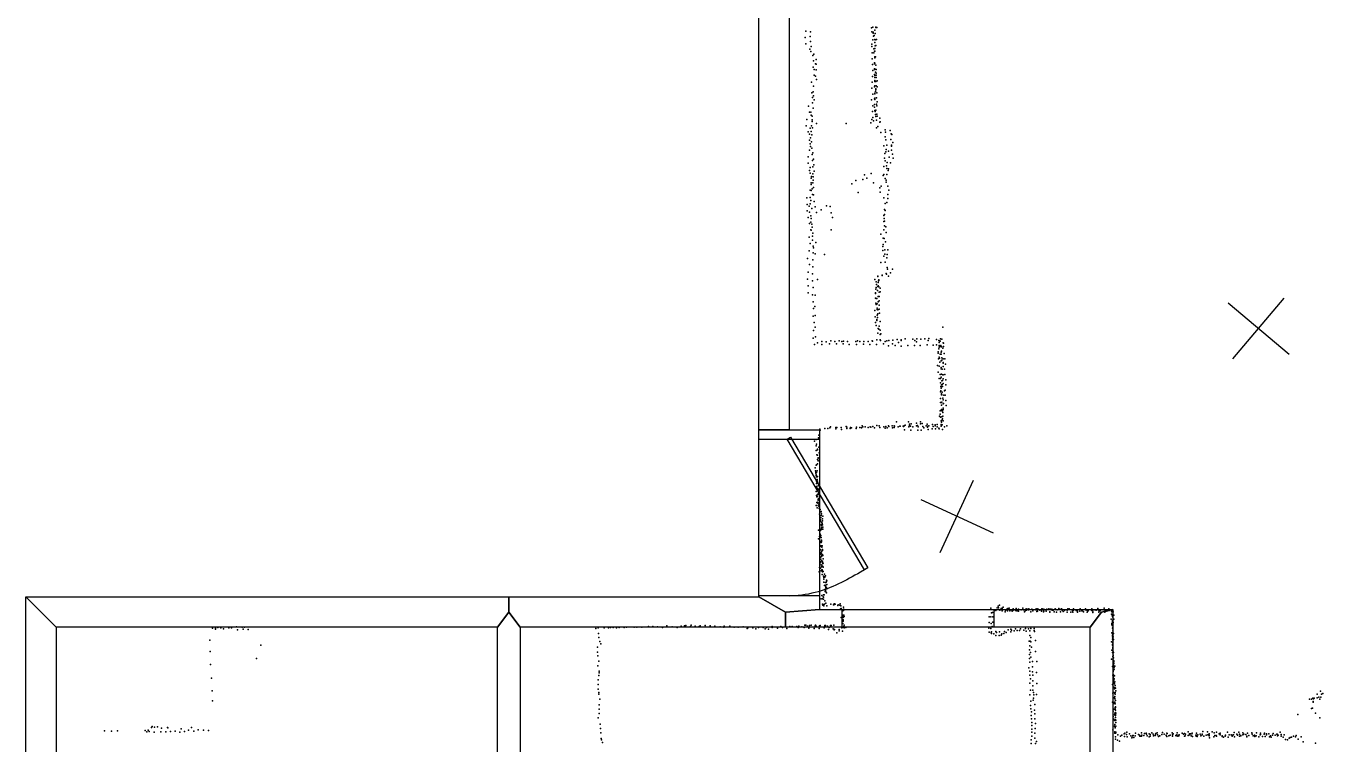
# Model space of a CAD drawing. Header units: millimetres. Extents: x -6189 to 5556, y -1270 to 18599.
# Drawn here: x -6052 to 465, y 11389 to 14996 of the extents above; entities that cross this region are included whole.
import ezdxf

# ---------------------------------------------------------------- set-up
doc = ezdxf.new("R2010")
doc.units = ezdxf.units.MM
for name, color, linetype in [('DOORS', 7, 'Continuous'), ('P', 9, 'Continuous'), ('PANOS', 10, 'Continuous'), ('ROOMS', 1, 'Continuous'), ('WALLS', 3, 'Continuous')]:
    doc.layers.add(name, color=color, linetype=linetype)

# ---------------------------------------------------------------- blocks, each defined once
blk = doc.blocks.new('1-Standard_3D')
for points in [[(-403.982, 5.64828), (253.382, 394.931), (263.573, 377.722), (-393.791, -11.5606), (-403.982, 5.64828)], [(263.573, 377.722), (275.367, 357.142), (283.15, 343.495), (290.844, 329.879), (298.429, 316.269), (305.882, 302.642), (313.184, 288.973), (320.313, 275.239), (327.249, 261.416), (333.971, 247.479), (340.456, 233.405), (346.686, 219.17), (352.638, 204.75), (358.291, 190.121), (363.626, 175.258), (368.62, 160.139), (373.253, 144.738), (377.503, 129.032), (381.351, 112.998), (384.774, 96.6102), (387.752, 79.8457), (390.265, 62.6802), (392.29, 45.0899), (393.807, 27.0508), (395.085, -0.90191)]]:
    blk.add_lwpolyline(points)

msp = doc.modelspace()

# ---------------------------------------------------------------- linework, layer by layer
at = {"layer": 'DOORS'}
for points in [[(-2063.75, 12921.17), (-2063.75, 12133.77), (-2368.55, 12133.77), (-2368.55, 12921.17), (-2063.75, 12921.17)], [(-1950.06, 12065), (-1188.06, 12065), (-1188.06, 11976.1), (-1950.06, 11976.1), (-1950.06, 12065)]]:
    msp.add_lwpolyline(points, dxfattribs=at)
at = {"layer": 'P'}
for p in [(-1797, 14991), (-1782, 14990), (-2136, 14938), (-2133, 14971), (-2111, 14943), (-2110, 14967), (-1803, 14987), (-1802, 14967), (-1797, 14926), (-1795, 14966), (-1795, 14960), (-1793, 14945), (-1790, 14948), (-1786, 14976), (-1786, 14929), (-1785, 14959), (-1785, 14927), (-1782, 14989), (-1778, 14928), (-1777, 14988), (-2134, 14907), (-2113, 14880), (-2109, 14918), (-2108, 14868), (-2107, 14894), (-1801, 14905), (-1801, 14893), (-1800, 14862), (-1792, 14882), (-1791, 14862), (-1789, 14869), (-1788, 14870), (-1787, 14914), (-1787, 14884), (-1786, 14869), (-1785, 14896), (-1782, 14899), (-2098, 14848), (-2095, 14821), (-2093, 14854), (-2085, 14806), (-2082, 14828), (-2081, 14804), (-1800, 14832), (-1798, 14802), (-1789, 14811), (-1788, 14807), (-1787, 14841), (-1787, 14837), (-1786, 14839), (-1786, 14810), (-1784, 14841), (-1781, 14800), (-2097, 14790), (-2092, 14749), (-2091, 14777), (-2085, 14745), (-2082, 14776), (-1799, 14743), (-1797, 14772), (-1788, 14781), (-1788, 14777), (-1788, 14753), (-1787, 14748), (-1787, 14737), (-1785, 14779), (-1784, 14764), (-1780, 14750), (-1779, 14778), (-1779, 14759), (-1779, 14737), (-2105, 14714), (-2096, 14666), (-2095, 14694), (-2079, 14728), (-1801, 14684), (-1800, 14714), (-1789, 14690), (-1787, 14718), (-1786, 14722), (-1786, 14696), (-1784, 14667), (-1782, 14680), (-1782, 14676), (-1781, 14717), (-1779, 14696), (-1775, 14720), (-1775, 14690), (-2103, 14660), (-2100, 14637), (-2099, 14610), (-2094, 14646), (-2091, 14625), (-1803, 14626), (-1797, 14654), (-1789, 14631), (-1789, 14602), (-1787, 14655), (-1786, 14659), (-1786, 14633), (-1786, 14627), (-1778, 14636), (-1778, 14603), (-1777, 14661), (-1775, 14615), (-2119, 14594), (-2115, 14563), (-2108, 14564), (-2107, 14549), (-2102, 14544), (-2097, 14584), (-1798, 14566), (-1797, 14537), (-1796, 14595), (-1788, 14588), (-1786, 14572), (-1785, 14566), (-1783, 14552), (-1782, 14573), (-1782, 14541), (-1781, 14574), (-1777, 14595), (-1776, 14554), (-1774, 14544), (-1762, 14534), (-2131, 14495), (-2128, 14527), (-2112, 14483), (-2105, 14495), (-2102, 14525), (-2101, 14516), (-2100, 14484), (-2080, 14507), (-1931, 14507), (-1806, 14510), (-1802, 14527), (-1794, 14520), (-1778, 14523), (-1778, 14485), (-1771, 14492), (-1762, 14513), (-1759, 14514), (-1734, 14474), (-1709, 14471), (-2121, 14465), (-2115, 14453), (-2114, 14422), (-2111, 14405), (-2110, 14434), (-2107, 14466), (-2104, 14415), (-2103, 14449), (-1756, 14462), (-1735, 14439), (-1733, 14463), (-1731, 14425), (-1706, 14426), (-1704, 14455), (-1701, 14451), (-1696, 14411), (-2121, 14339), (-2115, 14373), (-2109, 14391), (-2103, 14383), (-2102, 14351), (-2098, 14359), (-1742, 14395), (-1736, 14356), (-1731, 14364), (-1729, 14376), (-1726, 14398), (-1718, 14367), (-1714, 14338), (-1702, 14397), (-1702, 14392), (-1702, 14372), (-1698, 14352), (-2122, 14307), (-2112, 14285), (-2100, 14321), (-2098, 14289), (-2094, 14328), (-2093, 14298), (-1741, 14290), (-1738, 14333), (-1734, 14319), (-1728, 14294), (-1726, 14281), (-1724, 14311), (-1718, 14279), (-1707, 14309), (-1695, 14332), (-2115, 14270), (-2112, 14257), (-2107, 14208), (-2106, 14231), (-2105, 14241), (-2098, 14253), (-2098, 14208), (-2096, 14238), (-2096, 14221), (-2092, 14267), (-1882, 14220), (-1846, 14225), (-1839, 14248), (-1827, 14231), (-1805, 14256), (-1793, 14208), (-1745, 14245), (-1742, 14251), (-1734, 14230), (-1730, 14222), (-1730, 14211), (-1726, 14251), (-1720, 14271), (-2112, 14172), (-2107, 14200), (-2106, 14169), (-2101, 14179), (-2099, 14149), (-2095, 14185), (-2095, 14148), (-1902, 14204), (-1870, 14160), (-1761, 14184), (-1759, 14161), (-1754, 14191), (-1721, 14191), (-1721, 14150), (-1716, 14171), (-2129, 14133), (-2127, 14100), (-2116, 14091), (-2111, 14135), (-2111, 14103), (-2108, 14120), (-2103, 14079), (-2092, 14115), (-2086, 14087), (-2029, 14092), (-2011, 14090), (-1741, 14133), (-1734, 14105), (-1727, 14110), (-1721, 14130), (-2126, 14067), (-2122, 14035), (-2114, 14061), (-2108, 14043), (-2106, 14030), (-2080, 14059), (-2056, 14072), (-2006, 14058), (-1999, 14034), (-1742, 14045), (-1741, 14014), (-1740, 14030), (-1738, 14075), (-1738, 14049), (-1738, 14016), (-1734, 14069), (-2114, 14004), (-2108, 14011), (-2108, 13972), (-2106, 13971), (-2103, 14000), (-2101, 13985), (-2098, 13956), (-2006, 13972), (-1756, 13951), (-1741, 13972), (-1738, 13992), (-1732, 13988), (-1729, 13959), (-2116, 13936), (-2111, 13903), (-2100, 13920), (-2099, 13940), (-2096, 13890), (-2083, 13909), (-1746, 13889), (-1745, 13931), (-1744, 13898), (-1739, 13928), (-1733, 13912), (-2124, 13829), (-2116, 13867), (-2098, 13821), (-2097, 13856), (-2094, 13881), (-2087, 13851), (-2040, 13849), (-1747, 13869), (-1742, 13840), (-1737, 13850), (-1736, 13871), (-1727, 13832), (-1724, 13848), (-1721, 13871), (-2121, 13760), (-2114, 13798), (-2100, 13751), (-2098, 13786), (-1757, 13808), (-1734, 13810), (-1729, 13753), (-1724, 13783), (-1723, 13775), (-1708, 13757), (-1698, 13774), (-2124, 13724), (-2121, 13691), (-2099, 13716), (-2074, 13723), (-1787, 13723), (-1779, 13711), (-1778, 13698), (-1772, 13740), (-1771, 13737), (-1771, 13688), (-1770, 13707), (-1770, 13691), (-1768, 13716), (-1767, 13686), (-1766, 13721), (-1766, 13718), (-1750, 13743), (-1749, 13744), (-1728, 13750), (-1718, 13739), (-2121, 13656), (-2100, 13646), (-2097, 13683), (-2086, 13644), (-1784, 13652), (-1784, 13629), (-1783, 13656), (-1781, 13674), (-1780, 13683), (-1780, 13627), (-1776, 13628), (-1773, 13668), (-1770, 13638), (-1764, 13659), (-1764, 13638), (-1760, 13680), (-1760, 13660), (-2097, 13611), (-2095, 13577), (-2088, 13587), (-1787, 13567), (-1782, 13604), (-1780, 13597), (-1775, 13600), (-1774, 13579), (-1774, 13572), (-1772, 13570), (-1769, 13610), (-1765, 13594), (-1764, 13616), (-1764, 13574), (-2097, 13538), (-2092, 13507), (-2086, 13542), (-1785, 13535), (-1783, 13506), (-1780, 13492), (-1776, 13521), (-1776, 13517), (-1775, 13544), (-1773, 13531), (-1771, 13550), (-1763, 13553), (-1759, 13512), (-2096, 13428), (-2095, 13466), (-2087, 13484), (-2085, 13435), (-1772, 13453), (-1770, 13477), (-1766, 13473), (-1764, 13489), (-1760, 13468), (-1759, 13447), (-1757, 13450), (-1515, 13426), (-1445, 13483), (-2089, 13397), (-2075, 13404), (-2052, 13412), (-2052, 13397), (-2031, 13410), (-2015, 13399), (-2007, 13414), (-1988, 13411), (-1979, 13400), (-1965, 13415), (-1952, 13412), (-1946, 13400), (-1944, 13413), (-1924, 13411), (-1915, 13396), (-1882, 13412), (-1879, 13397), (-1874, 13414), (-1862, 13411), (-1844, 13398), (-1841, 13411), (-1820, 13412), (-1812, 13397), (-1800, 13414), (-1799, 13413), (-1778, 13397), (-1776, 13420), (-1759, 13419), (-1758, 13416), (-1743, 13400), (-1734, 13411), (-1727, 13415), (-1718, 13390), (-1717, 13417), (-1698, 13400), (-1696, 13418), (-1684, 13392), (-1675, 13421), (-1668, 13406), (-1655, 13420), (-1655, 13417), (-1655, 13387), (-1634, 13424), (-1620, 13391), (-1595, 13423), (-1588, 13392), (-1586, 13417), (-1578, 13410), (-1575, 13425), (-1558, 13391), (-1555, 13423), (-1536, 13424), (-1523, 13394), (-1519, 13417), (-1494, 13393), (-1477, 13421), (-1476, 13395), (-1465, 13416), (-1465, 13374), (-1463, 13407), (-1463, 13391), (-1463, 13382), (-1460, 13414), (-1459, 13413), (-1456, 13424), (-1456, 13386), (-1455, 13392), (-1452, 13385), (-1451, 13363), (-1450, 13423), (-1445, 13377), (-1443, 13405), (-1442, 13403), (-1442, 13386), (-1469, 13352), (-1468, 13359), (-1466, 13325), (-1463, 13333), (-1461, 13328), (-1460, 13307), (-1458, 13348), (-1454, 13357), (-1454, 13348), (-1454, 13314), (-1450, 13329), (-1450, 13317), (-1444, 13325), (-1444, 13305), (-1443, 13302), (-1438, 13351), (-1435, 13324), (-1432, 13298), (-1472, 13291), (-1468, 13258), (-1463, 13288), (-1458, 13245), (-1454, 13280), (-1453, 13274), (-1453, 13232), (-1452, 13247), (-1448, 13272), (-1445, 13244), (-1443, 13285), (-1443, 13244), (-1437, 13272), (-1434, 13246), (-1463, 13226), (-1457, 13225), (-1456, 13204), (-1455, 13185), (-1454, 13184), (-1453, 13176), (-1452, 13193), (-1450, 13214), (-1449, 13195), (-1447, 13215), (-1446, 13185), (-1444, 13201), (-1443, 13223), (-1433, 13167), (-1430, 13219), (-1430, 13193), (-1457, 13125), (-1456, 13159), (-1456, 13125), (-1456, 13104), (-1455, 13164), (-1452, 13148), (-1452, 13144), (-1452, 13104), (-1450, 13143), (-1450, 13106), (-1448, 13156), (-1445, 13127), (-1444, 13119), (-1440, 13141), (-1437, 13163), (-1433, 13141), (-1430, 13115), (-1462, 13037), (-1459, 13047), (-1458, 13063), (-1455, 13065), (-1452, 13092), (-1452, 13070), (-1450, 13063), (-1446, 13063), (-1445, 13055), (-1445, 13036), (-1444, 13098), (-1444, 13069), (-1443, 13076), (-1441, 13099), (-1428, 13089), (-2063, 12971), (-2037, 12974), (-2023, 12974), (-2012, 12978), (-2009, 12982), (-1982, 12980), (-1982, 12972), (-1977, 12980), (-1955, 12979), (-1954, 12969), (-1930, 12985), (-1928, 12981), (-1927, 12975), (-1911, 12975), (-1908, 12979), (-1904, 12978), (-1881, 12975), (-1878, 12981), (-1862, 12979), (-1853, 12977), (-1851, 12987), (-1846, 12983), (-1835, 12982), (-1820, 12980), (-1810, 12982), (-1807, 12981), (-1796, 12984), (-1789, 12978), (-1776, 12990), (-1764, 12988), (-1762, 12980), (-1741, 12983), (-1734, 12976), (-1731, 12984), (-1725, 12978), (-1718, 12987), (-1716, 12984), (-1700, 12988), (-1698, 12978), (-1689, 12988), (-1689, 12980), (-1689, 12979), (-1687, 12986), (-1678, 13008), (-1670, 12982), (-1661, 12986), (-1660, 12986), (-1644, 12986), (-1642, 12985), (-1639, 12987), (-1634, 12991), (-1617, 13008), (-1615, 12982), (-1613, 12996), (-1613, 12990), (-1608, 12986), (-1604, 12997), (-1596, 12982), (-1577, 13001), (-1577, 12987), (-1572, 12990), (-1568, 12983), (-1557, 13007), (-1557, 12998), (-1548, 12999), (-1546, 12985), (-1541, 12978), (-1528, 12987), (-1523, 12996), (-1522, 12981), (-1520, 12986), (-1518, 12969), (-1515, 12987), (-1499, 12973), (-1497, 12995), (-1493, 12985), (-1484, 12992), (-1483, 12991), (-1483, 12987), (-1482, 12972), (-1474, 12994), (-1474, 12983), (-1465, 12976), (-1464, 12972), (-1457, 13031), (-1454, 13013), (-1454, 12987), (-1453, 12995), (-1453, 12986), (-1451, 13006), (-1450, 13032), (-1449, 12992), (-1448, 13018), (-1447, 13022), (-1447, 12970), (-1444, 13013), (-1436, 12983), (-1425, 12988), (-2090, 12911), (-2082, 12919), (-2070, 12927), (-2068, 12941), (-2061, 12965), (-1638, 12968), (-1606, 12966), (-1571, 12965), (-1554, 12966), (-2082, 12887), (-2081, 12864), (-2080, 12896), (-2078, 12842), (-2075, 12867), (-2075, 12841), (-2074, 12871), (-2068, 12881), (-2066, 12852), (-2086, 12776), (-2082, 12790), (-2079, 12792), (-2075, 12797), (-2074, 12819), (-2072, 12811), (-2071, 12827), (-2066, 12823), (-2085, 12762), (-2083, 12755), (-2083, 12749), (-2082, 12742), (-2082, 12738), (-2080, 12753), (-2080, 12732), (-2080, 12710), (-2077, 12731), (-2076, 12762), (-2076, 12718), (-2074, 12733), (-2074, 12709), (-2081, 12657), (-2080, 12683), (-2080, 12678), (-2079, 12698), (-2078, 12706), (-2077, 12703), (-2074, 12665), (-2073, 12701), (-2073, 12673), (-2073, 12644), (-2072, 12686), (-2071, 12665), (-2069, 12643), (-2068, 12668), (-2081, 12587), (-2080, 12638), (-2078, 12631), (-2078, 12602), (-2078, 12588), (-2075, 12632), (-2074, 12642), (-2073, 12604), (-2073, 12599), (-2072, 12614), (-2071, 12617), (-2070, 12642), (-2070, 12622), (-2068, 12591), (-2068, 12584), (-2067, 12599), (-2066, 12618), (-2064, 12578), (-2076, 12576), (-2067, 12573), (-2065, 12544), (-2063, 12568), (-2063, 12565), (-2063, 12554), (-2062, 12568), (-2060, 12527), (-2060, 12517), (-2060, 12513), (-2059, 12515), (-2058, 12527), (-2057, 12555), (-2056, 12557), (-2056, 12537), (-2054, 12545), (-2050, 12521), (-2047, 12533), (-2069, 12463), (-2062, 12508), (-2059, 12463), (-2059, 12461), (-2057, 12467), (-2056, 12490), (-2056, 12469), (-2055, 12503), (-2055, 12476), (-2054, 12485), (-2051, 12498), (-2051, 12495), (-2051, 12468), (-2049, 12511), (-2049, 12490), (-2048, 12479), (-2048, 12469), (-2070, 12420), (-2064, 12431), (-2063, 12446), (-2062, 12442), (-2062, 12436), (-2062, 12432), (-2060, 12435), (-2060, 12385), (-2059, 12383), (-2058, 12437), (-2057, 12426), (-2057, 12407), (-2057, 12401), (-2057, 12385), (-2055, 12413), (-2055, 12408), (-2055, 12405), (-2054, 12407), (-2051, 12384), (-2062, 12342), (-2059, 12365), (-2059, 12328), (-2058, 12349), (-2057, 12347), (-2055, 12332), (-2054, 12355), (-2053, 12379), (-2053, 12378), (-2053, 12338), (-2051, 12361), (-2050, 12367), (-2050, 12341), (-2049, 12361), (-2047, 12336), (-2046, 12319), (-2066, 12254), (-2065, 12276), (-2062, 12299), (-2060, 12273), (-2058, 12317), (-2058, 12305), (-2056, 12290), (-2056, 12260), (-2055, 12279), (-2054, 12309), (-2053, 12264), (-2052, 12287), (-2051, 12265), (-2050, 12308), (-2050, 12300), (-2049, 12254), (-2048, 12296), (-2048, 12258), (-2047, 12281), (-2046, 12298), (-2046, 12277), (-2046, 12256), (-2051, 12240), (-2045, 12232), (-2043, 12226), (-2043, 12217), (-2043, 12202), (-2040, 12229), (-2039, 12243), (-2038, 12228), (-2036, 12233), (-2036, 12188), (-2035, 12234), (-2035, 12201), (-2035, 12200), (-2031, 12202), (-2030, 12212), (-2028, 12209), (-2027, 12190), (-2053, 12135), (-2046, 12129), (-2044, 12139), (-2044, 12127), (-2041, 12138), (-2040, 12185), (-2037, 12166), (-2036, 12155), (-2034, 12186), (-2034, 12160), (-2032, 12179), (-2032, 12173), (-2031, 12170), (-2031, 12152), (-2029, 12174), (-2029, 12148), (-2027, 12169), (-2056, 12118), (-2049, 12118), (-2049, 12091), (-2047, 12086), (-2045, 12117), (-2045, 12090), (-2043, 12083), (-2040, 12091), (-2038, 12108), (-2033, 12096), (-2028, 12083), (-2008, 12092), (-1995, 12089), (-1993, 12092), (-1989, 12093), (-1989, 12090), (-1986, 12091), (-1973, 12085), (-1971, 12089), (-1962, 12086), (-1961, 12093), (-1959, 12068), (-1957, 12084), (-1957, 12084), (-1955, 12070), (-1948, 12059), (-1946, 12060), (-1944, 12076), (-1944, 12067), (-1941, 12065), (-1940, 12063), (-1203, 12072), (-1189, 12064), (-1185, 12060), (-1179, 12060), (-1172, 12074), (-1167, 12082), (-1165, 12073), (-1161, 12086), (-1158, 12064), (-1158, 12061), (-1152, 12070), (-1149, 12069), (-1147, 12071), (-1147, 12067), (-1146, 12059), (-1141, 12076), (-1130, 12061), (-1127, 12063), (-1121, 12068), (-1120, 12059), (-1118, 12070), (-1117, 12070), (-1112, 12071), (-1108, 12058), (-1102, 12063), (-1096, 12057), (-1093, 12060), (-1091, 12069), (-1090, 12063), (-1080, 12060), (-1077, 12070), (-1075, 12064), (-1073, 12059), (-1072, 12063), (-1068, 12058), (-1065, 12066), (-1052, 12064), (-1043, 12071), (-1040, 12063), (-1031, 12059), (-1027, 12069), (-1026, 12069), (-1025, 12061), (-1024, 12065), (-1018, 12066), (-1014, 12064), (-1012, 12068), (-998, 12066), (-993, 12059), (-978, 12063), (-976, 12069), (-971, 12064), (-968, 12068), (-967, 12068), (-957, 12062), (-948, 12068), (-945, 12069), (-943, 12064), (-937, 12067), (-937, 12057), (-927, 12064), (-922, 12067), (-912, 12069), (-912, 12066), (-904, 12067), (-897, 12066), (-896, 12061), (-890, 12062), (-881, 12068), (-878, 12066), (-871, 12063), (-862, 12070), (-856, 12065), (-848, 12068), (-847, 12067), (-845, 12062), (-834, 12062), (-834, 12060), (-832, 12063), (-820, 12061), (-817, 12068), (-810, 12068), (-794, 12059), (-789, 12062), (-788, 12068), (-788, 12065), (-775, 12060), (-772, 12060), (-768, 12064), (-757, 12065), (-755, 12069), (-746, 12059), (-743, 12058), (-728, 12068), (-724, 12061), (-722, 12064), (-717, 12059), (-714, 12059), (-698, 12062), (-697, 12060), (-696, 12068), (-691, 12057), (-681, 12064), (-675, 12061), (-666, 12070), (-665, 12063), (-655, 12059), (-654, 12058), (-651, 12063), (-640, 12064), (-634, 12071), (-631, 12057), (-628, 12063), (-611, 12068), (-611, 12063), (-609, 12060), (-601, 12064), (-598, 12057), (-597, 12060), (-596, 12060), (-593, 12059), (-1955, 12025), (-1948, 12036), (-1948, 11994), (-1947, 12031), (-1946, 12027), (-1946, 12024), (-1946, 12006), (-1945, 12035), (-1945, 12013), (-1945, 12011), (-1943, 12037), (-1940, 12029), (-1212, 12028), (-1212, 12000), (-1204, 12028), (-1202, 11995), (-1201, 12048), (-1196, 12050), (-1193, 12028), (-1193, 12001), (-1131, 12053), (-1065, 12056), (-1034, 12053), (-1002, 12054), (-973, 12055), (-969, 12056), (-949, 12056), (-939, 12054), (-926, 12056), (-907, 12054), (-907, 12052), (-886, 12053), (-874, 12052), (-853, 12053), (-841, 12055), (-821, 12052), (-801, 12051), (-791, 12051), (-769, 12051), (-768, 12056), (-756, 12056), (-738, 12053), (-720, 12052), (-692, 12050), (-661, 12052), (-659, 12056), (-631, 12051), (-621, 12056), (-599, 12016), (-597, 12041), (-596, 12053), (-596, 11994), (-594, 12033), (-593, 12034), (-592, 12010), (-592, 12005), (-592, 12002), (-590, 12026), (-590, 12026), (-589, 12053), (-589, 11999), (-586, 12036), (-585, 12016), (-5114, 11971), (-5100, 11971), (-5100, 11966), (-5088, 11975), (-5073, 11972), (-5059, 11967), (-5032, 11973), (-5019, 11973), (-4993, 11978), (-4988, 11962), (-4966, 11976), (-4961, 11966), (-4953, 11977), (-4935, 11965), (-3188, 11969), (-3177, 11972), (-3175, 11944), (-3146, 11972), (-3124, 11973), (-3115, 11975), (-3101, 11974), (-3084, 11972), (-3071, 11974), (-3046, 11975), (-3034, 11977), (-2995, 11976), (-2982, 11976), (-2958, 11976), (-2924, 11979), (-2902, 11979), (-2879, 11978), (-2854, 11975), (-2832, 11983), (-2805, 11978), (-2780, 11974), (-2760, 11981), (-2743, 11983), (-2736, 11985), (-2713, 11980), (-2709, 11986), (-2689, 11982), (-2669, 11979), (-2664, 11983), (-2639, 11985), (-2614, 11983), (-2590, 11982), (-2564, 11978), (-2546, 11976), (-2543, 11981), (-2515, 11982), (-2493, 11977), (-2473, 11977), (-2448, 11978), (-2428, 11969), (-2424, 11973), (-2400, 11973), (-2384, 11968), (-2371, 11974), (-2348, 11975), (-2338, 11968), (-2330, 11974), (-2320, 11966), (-2303, 11980), (-2303, 11974), (-2275, 11971), (-2259, 11980), (-2251, 11975), (-2228, 11970), (-2214, 11979), (-2202, 11980), (-2178, 11979), (-2172, 11974), (-2169, 11981), (-2154, 11978), (-2142, 11975), (-2138, 11986), (-2134, 11987), (-2125, 11981), (-2118, 11971), (-2114, 11984), (-2106, 11987), (-2092, 11969), (-2087, 11983), (-2084, 11986), (-2081, 11982), (-2067, 11969), (-2065, 11983), (-2061, 11984), (-2041, 11973), (-2038, 11982), (-2037, 11984), (-2035, 11985), (-2025, 11981), (-2019, 11964), (-2016, 11975), (-2010, 11985), (-2006, 11985), (-1996, 11967), (-1992, 11986), (-1991, 11962), (-1989, 11964), (-1978, 11947), (-1966, 11957), (-1965, 11965), (-1952, 11972), (-1949, 11956), (-1947, 11977), (-1943, 11980), (-1941, 11973), (-1940, 11986), (-1933, 11975), (-1214, 11971), (-1212, 11951), (-1203, 11970), (-1202, 11947), (-1201, 11944), (-1200, 11952), (-1197, 11980), (-1188, 11943), (-1178, 11954), (-1178, 11934), (-1175, 11950), (-1162, 11935), (-1160, 11952), (-1151, 11936), (-1148, 11942), (-1139, 11944), (-1135, 11954), (-1126, 11950), (-1116, 11962), (-1104, 11952), (-1103, 11966), (-1100, 11961), (-1087, 11957), (-1079, 11967), (-1071, 11959), (-1060, 11960), (-1055, 11968), (-1038, 11961), (-1030, 11969), (-1026, 11956), (-1015, 11967), (-1007, 11958), (-1007, 11935), (-1003, 11970), (-986, 11970), (-986, 11959), (-985, 11955), (-596, 11990), (-595, 11948), (-594, 11985), (-592, 11985), (-592, 11971), (-592, 11950), (-592, 11943), (-592, 11935), (-592, 11928), (-591, 11961), (-590, 11974), (-590, 11971), (-590, 11947), (-589, 11927), (-588, 11944), (-5127, 11911), (-4872, 11885), (-3180, 11876), (-3174, 11925), (-3168, 11904), (-3164, 11892), (-1011, 11906), (-1010, 11862), (-1007, 11883), (-1006, 11906), (-1002, 11925), (-1002, 11902), (-1000, 11875), (-979, 11910), (-597, 11903), (-592, 11916), (-592, 11889), (-592, 11885), (-591, 11911), (-591, 11898), (-591, 11889), (-591, 11882), (-591, 11874), (-591, 11869), (-591, 11862), (-590, 11923), (-589, 11913), (-587, 11914), (-5126, 11854), (-4893, 11818), (-3180, 11850), (-3178, 11832), (-3174, 11805), (-1010, 11839), (-1010, 11818), (-1007, 11800), (-1005, 11849), (-1002, 11825), (-994, 11803), (-979, 11854), (-973, 11804), (-597, 11816), (-595, 11860), (-592, 11849), (-590, 11860), (-590, 11850), (-590, 11828), (-589, 11853), (-589, 11835), (-589, 11834), (-589, 11826), (-589, 11810), (-588, 11849), (-588, 11822), (-586, 11802), (-585, 11807), (-5124, 11788), (-3178, 11782), (-3173, 11734), (-3171, 11755), (-3171, 11746), (-1013, 11772), (-1008, 11755), (-1007, 11735), (-995, 11752), (-994, 11777), (-993, 11735), (-974, 11749), (-592, 11778), (-591, 11735), (-589, 11781), (-589, 11762), (-589, 11754), (-588, 11760), (-587, 11786), (-587, 11763), (-587, 11737), (-585, 11794), (-585, 11793), (-584, 11778), (-584, 11775), (-584, 11766), (-583, 11732), (-581, 11780), (-5120, 11720), (-3177, 11711), (-3177, 11688), (-1007, 11695), (-1005, 11717), (-993, 11681), (-992, 11706), (-973, 11693), (-593, 11688), (-589, 11727), (-588, 11720), (-588, 11702), (-587, 11675), (-585, 11710), (-584, 11717), (-584, 11697), (-583, 11692), (-583, 11667), (-581, 11673), (-581, 11670), (-580, 11702), (-580, 11702), (-579, 11683), (-577, 11670), (-5116, 11657), (-5115, 11606), (-3177, 11664), (-3174, 11648), (-3173, 11640), (-3168, 11615), (-1007, 11636), (-1004, 11660), (-1002, 11604), (-992, 11659), (-991, 11609), (-990, 11648), (-990, 11620), (-988, 11637), (-974, 11638), (-591, 11644), (-585, 11648), (-585, 11621), (-582, 11622), (-581, 11643), (-581, 11628), (-580, 11618), (-580, 11616), (-579, 11648), (-579, 11639), (-577, 11608), (-575, 11656), (398, 11615), (408, 11615), (414, 11619), (415, 11602), (417, 11616), (421, 11619), (436, 11640), (436, 11622), (445, 11625), (450, 11614), (453, 11654), (454, 11624), (457, 11639), (464, 11643), (-3172, 11586), (-3172, 11542), (-3171, 11564), (-1005, 11582), (-1002, 11566), (-999, 11551), (-984, 11560), (-983, 11540), (-982, 11587), (-592, 11599), (-589, 11555), (-585, 11593), (-584, 11565), (-583, 11599), (-581, 11597), (-580, 11544), (-579, 11591), (-579, 11572), (-579, 11565), (-578, 11573), (-578, 11547), (-578, 11538), (-577, 11576), (-577, 11559), (-576, 11544), (339, 11538), (408, 11567), (413, 11570), (415, 11599), (428, 11544), (-5421, 11472), (-5417, 11477), (-5406, 11474), (-5391, 11475), (-5340, 11472), (-5339, 11471), (-5219, 11472), (-3176, 11520), (-3166, 11489), (-1001, 11532), (-999, 11515), (-998, 11497), (-997, 11482), (-983, 11515), (-980, 11492), (-589, 11528), (-586, 11514), (-586, 11511), (-583, 11535), (-583, 11478), (-581, 11508), (-581, 11487), (-579, 11473), (-579, 11470), (-578, 11533), (-578, 11522), (-578, 11511), (-577, 11477), (-576, 11509), (-576, 11497), (-576, 11479), (449, 11520), (-5657, 11455), (-5622, 11454), (-5591, 11456), (-5453, 11457), (-5445, 11450), (-5437, 11459), (-5433, 11452), (-5408, 11449), (-5373, 11450), (-5371, 11469), (-5348, 11451), (-5325, 11452), (-5302, 11453), (-5278, 11449), (-5272, 11466), (-5255, 11452), (-5234, 11459), (-5208, 11453), (-5186, 11461), (-5159, 11458), (-5135, 11457), (-3165, 11467), (-3164, 11446), (-3162, 11417), (-3159, 11411), (-1001, 11410), (-998, 11464), (-998, 11429), (-997, 11448), (-983, 11419), (-982, 11443), (-981, 11467), (-590, 11461), (-581, 11450), (-580, 11445), (-580, 11444), (-578, 11444), (-578, 11426), (-577, 11413), (-576, 11445), (-575, 11448), (-567, 11409), (-566, 11435), (-553, 11429), (-546, 11433), (-533, 11440), (-532, 11427), (-530, 11443), (-522, 11437), (-520, 11449), (-518, 11425), (-507, 11440), (-500, 11430), (-495, 11421), (-493, 11423), (-490, 11432), (-489, 11432), (-486, 11422), (-479, 11430), (-477, 11443), (-462, 11437), (-456, 11434), (-455, 11428), (-452, 11428), (-447, 11446), (-446, 11428), (-445, 11434), (-435, 11432), (-432, 11442), (-423, 11444), (-421, 11439), (-419, 11430), (-409, 11440), (-408, 11426), (-404, 11437), (-403, 11428), (-395, 11446), (-388, 11438), (-387, 11430), (-378, 11432), (-377, 11438), (-375, 11442), (-368, 11446), (-366, 11436), (-362, 11427), (-356, 11430), (-354, 11431), (-345, 11437), (-341, 11447), (-333, 11438), (-323, 11434), (-322, 11432), (-319, 11444), (-319, 11427), (-317, 11442), (-309, 11431), (-302, 11434), (-292, 11445), (-291, 11435), (-291, 11428), (-288, 11440), (-274, 11432), (-273, 11430), (-270, 11435), (-267, 11446), (-264, 11429), (-259, 11434), (-259, 11431), (-258, 11436), (-242, 11444), (-236, 11438), (-230, 11442), (-230, 11429), (-228, 11431), (-226, 11438), (-213, 11451), (-213, 11432), (-205, 11440), (-205, 11436), (-201, 11441), (-197, 11430), (-194, 11440), (-193, 11444), (-191, 11427), (-173, 11434), (-172, 11429), (-171, 11434), (-170, 11444), (-167, 11427), (-164, 11436), (-152, 11439), (-149, 11430), (-142, 11438), (-142, 11436), (-139, 11452), (-134, 11428), (-122, 11433), (-115, 11451), (-113, 11436), (-107, 11440), (-107, 11430), (-106, 11433), (-105, 11421), (-91, 11451), (-83, 11425), (-81, 11446), (-79, 11432), (-71, 11432), (-70, 11449), (-70, 11448), (-70, 11429), (-56, 11440), (-52, 11444), (-51, 11443), (-51, 11435), (-41, 11431), (-41, 11427), (-35, 11424), (-27, 11428), (-25, 11434), (-14, 11448), (-11, 11423), (-6, 11436), (4, 11435), (9, 11428), (10, 11433), (15, 11436), (19, 11447), (21, 11426), (33, 11439), (35, 11434), (43, 11449), (45, 11428), (46, 11439), (52, 11432), (53, 11431), (62, 11435), (63, 11445), (67, 11438), (77, 11437), (83, 11429), (83, 11426), (85, 11444), (92, 11432), (108, 11446), (110, 11438), (115, 11430), (121, 11433), (122, 11427), (129, 11431), (131, 11446), (143, 11425), (150, 11436), (151, 11444), (151, 11437), (161, 11427), (169, 11439), (171, 11443), (175, 11427), (181, 11440), (181, 11436), (193, 11441), (197, 11425), (202, 11430), (205, 11424), (211, 11433), (215, 11442), (224, 11434), (234, 11438), (235, 11439), (237, 11431), (240, 11433), (250, 11448), (255, 11437), (255, 11428), (265, 11423), (270, 11436), (277, 11412), (287, 11410), (295, 11418), (301, 11422), (307, 11423), (317, 11428), (327, 11426), (330, 11432), (340, 11413), (356, 11426), (-3154, 11397), (-1001, 11391), (-979, 11392), (-974, 11402), (-558, 11403), (365, 11400), (427, 11394)]:
    msp.add_point(p, dxfattribs=at)
at = {"layer": 'PANOS'}
for points in [[(12.87, 13323.63), (270.68, 13629.46)], [(-11.14, 13605.45), (294.69, 13347.64)], [(-1457.69, 12351.84), (-1290.55, 12715.24)], [(-1555.82, 12617.11), (-1192.42, 12449.97)]]:
    msp.add_lwpolyline(points, dxfattribs=at)
at = {"layer": 'ROOMS'}
for points in [[(-247.65, 10814.05), (1219.2, 10814.05), (2254.25, 10814.05), (4013.2, 10814.05), (5403.85, 10814.05), (5403.85, 15640.05), (5276.85, 15640.05), (5276.85, 15862.3), (5378.45, 15862.3), (-2216.15, 15862.3), (-2114.55, 15862.3), (-2114.55, 15557.5), (-2216.15, 15557.5), (-2216.15, 12966.7), (-2063.75, 12966.7), (-2063.75, 12065), (-590.55, 12065), (-590.55, 10814.05), (-247.65, 10814.05)], [(-3683, 10725.15), (-3683, 11976.1), (-5899.15, 11976.1), (-5899.15, 10725.15), (-3683, 10725.15)], [(-3568.7, 11976.1), (-3568.7, 10725.15), (-1238.25, 10725.15), (-1238.25, 10718.8), (-704.85, 10718.8), (-704.85, 10756.9), (-704.85, 11976.1), (-2235.2, 11976.1), (-3568.7, 11976.1)]]:
    msp.add_lwpolyline(points, close=True, dxfattribs=at)
at = {"layer": 'WALLS'}
for points in [[(-2216.15, 15557.5), (-2216.15, 12966.7), (-2235.2, 12966.7), (-2368.55, 12966.7), (-2368.55, 15557.5), (-2235.2, 15557.5), (-2216.15, 15557.5)], [(-2063.75, 12966.7), (-2063.75, 12065), (-2235.2, 12052.3), (-2368.55, 12128.5), (-2368.55, 12966.7), (-2235.2, 12966.7), (-2063.75, 12966.7)], [(-6051.55, 10668), (-6051.55, 12128.5), (-5975.35, 12052.3), (-5899.15, 11976.1), (-5899.15, 10725.15), (-5975.35, 10668), (-6051.55, 10668)], [(-6051.55, 12128.5), (-3625.85, 12128.5), (-3625.85, 12052.3), (-3683, 11976.1), (-5899.15, 11976.1), (-5975.35, 12052.3), (-6051.55, 12128.5)], [(-2235.2, 11976.1), (-3568.7, 11976.1), (-3625.85, 12052.3), (-3625.85, 12128.5), (-2368.55, 12128.5), (-2235.2, 12052.3), (-2235.2, 11976.1)], [(-2063.75, 12065), (-590.55, 12065), (-647.7, 12052.3), (-704.85, 11976.1), (-2235.2, 11976.1), (-2235.2, 12052.3), (-2063.75, 12065)], [(-590.55, 12065), (-590.55, 10814.05), (-647.7, 10756.9), (-704.85, 10756.9), (-704.85, 11976.1), (-647.7, 12052.3), (-590.55, 12065)], [(-3568.7, 11976.1), (-3568.7, 10725.15), (-3625.85, 10668), (-3683, 10725.15), (-3683, 11976.1), (-3625.85, 12052.3), (-3568.7, 11976.1)]]:
    msp.add_lwpolyline(points, dxfattribs=at)

# ---------------------------------------------------------------- block references
at = {"layer": 'DOORS', "rotation": 270}
msp.add_blockref('1-Standard_3D', (-2216.1, 12527.5), dxfattribs=at)

doc.saveas('drawing.dxf')
